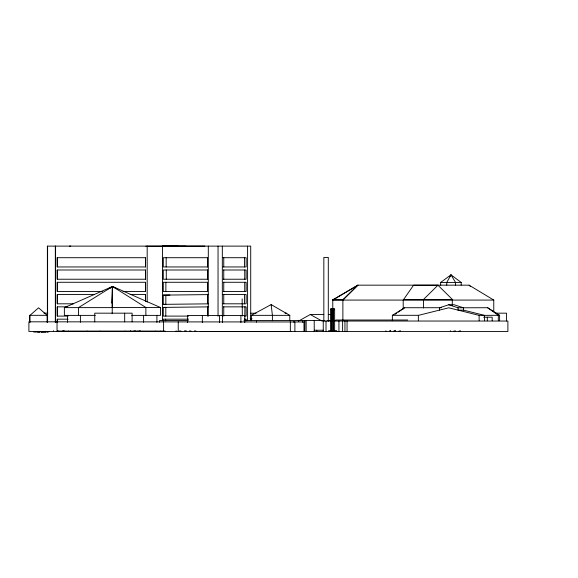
<?xml version="1.0" encoding="UTF-8"?>
<svg xmlns="http://www.w3.org/2000/svg" width="578" height="578" viewBox="0 0 578 578"><rect width="100%" height="100%" fill="white"/><g stroke="black" fill="none" stroke-linecap="round" stroke-linejoin="round"><path stroke-width="0.87" d="M112.378 286.457L112.074 303.168L112.378 286.457L108.563 288.776M131.69 315.386L160.467 315.386L160.467 307.51L112.566 286.457L112.183 307.619L64.375 307.619L64.375 315.386L95.341 315.386M112.183 313.659L112.566 286.457L64.375 307.619M332.863 309.606L332.523 309.815L332.343 309.049L332.357 309.765L332.935 309.822L332.863 309.049M461.179 285.106L461.179 282.425L451.006 274.846L446.772 282.425L446.772 285.106M450.067 276.363L451.006 274.846L455.522 282.425L455.522 285.106M342.884 320.617L342.884 300.076L357.898 285.164L469.076 285.164L493.771 300.076L493.771 311.687M423.147 299.83L437.958 285.207L452.769 299.83L403.379 299.83L413.573 285.207L437.958 285.207M334.25 299.216L332.769 299.83L357.898 285.164L342.848 299.83L332.769 299.83L332.805 321.505M30.013 322.502L30.013 315.328L38.56 307.821L47.114 315.328L47.114 322.502M440.674 285.106L440.674 282.425L451.006 274.846M395.121 314.295L396.58 313.283M398.047 312.272L404.636 307.72L441.621 307.72M343.744 299.216L342.884 300.076M116.351 288.798L112.566 286.457L78.492 307.619L78.492 315.386M392.361 320.689L392.361 315.306L404.636 307.72M109.545 288.299L112.566 286.457L145.873 307.51L145.873 315.386M108.563 288.769L112.566 286.457M357.898 285.164L332.805 300.076L403.206 300.076M298.291 321.216L310.299 314.511L323.817 314.511M251.257 320.725L251.257 315.35L271.147 304.592L289.773 315.35L289.773 320.725M178.19 246.206L162.447 246.206L185.841 246.206M484.537 320.739L484.537 315.378L463.469 310.119L463.469 307.799L454.149 304.765L448.752 304.765L439.432 307.799L439.432 310.119M166.478 295.069L169.954 295.026M163.285 295.112L165.843 295.112L165.843 304.353L163.285 304.353L163.285 295.112L208.225 294.599M163.285 304.353L208.225 303.84M188.529 316.094L163.285 316.094L163.285 307.402L208.181 306.882M147.484 331.461L160.402 331.461L160.402 331.071M145.786 246.206L204.887 246.12M57.251 257.709L145.548 257.709L145.548 266.949L57.251 266.949L57.251 257.709L57.287 266.949M207.654 257.709L163.285 257.709L163.285 266.949L207.654 266.949M223 257.709L246.156 257.709L246.156 266.949L223 266.949M57.251 269.998L145.555 269.998L145.555 279.232L57.251 279.232L57.251 269.998L57.294 279.232M207.755 269.998L163.285 269.998L163.285 279.232L207.755 279.232M223.238 269.998L246.156 269.998L246.156 279.232L223.238 279.232M102.335 291.522L57.251 291.522L57.251 282.281L145.562 282.281L145.562 291.522L122.998 291.522M223.224 282.281L246.156 282.281L246.156 291.522L223.224 291.522M440.674 282.425L461.179 282.425M73.514 303.804L57.251 303.804L57.251 294.57L94.178 294.57M130.202 294.57L145.562 294.57L145.562 301.283M223.021 294.57L246.156 294.57L246.156 303.804L223.021 303.804M242.153 298.877L242.334 315.993M452.61 300.076L493.771 300.076M67.164 306.853L57.251 306.853L57.251 316.094L68.11 316.094M223.375 306.853L246.156 306.853L246.156 316.094L244.364 316.094M163.285 307.402L165.799 307.402L165.799 316.094M112.183 307.51L160.467 307.51M448.752 304.765L458.065 307.799L487.63 307.72L499.609 315.306L499.609 320.689M463.469 310.119L458.065 310.119L458.065 307.799M43.979 313.146L47.822 313.146M250.52 313.233L256.09 313.233M284.99 313.233L286.796 313.233M495.78 313.175L506.516 313.175L506.516 321.014M328.326 314.511L332.834 314.511M30.013 315.328L47.129 315.328M251.257 315.35L289.773 315.35M392.361 315.306L418.4 315.306M418.364 320.739L418.364 315.378L448.752 307.799L479.133 315.378L499.609 315.306M244.769 315.436L187.626 315.436L187.626 322.56M483.656 317.192L492.174 317.192L492.174 320.761M250.173 318.832L252.066 318.832M68.11 319.179L57.251 319.179L57.251 322.538M188.529 319.179L163.285 319.179L163.285 320.855M244.364 319.179L246.156 319.179L246.156 320.855M335.746 320.01L407.743 320.01M188.284 320.508L159.557 320.508L159.557 322.192M243.945 320.508L324.359 320.566M327.654 320.566L335.717 320.566M294.888 331.461L294.888 321.96L28.9 321.816L28.9 331.461L507.889 331.461L507.889 321.036L323.261 321.036L323.261 331.461M293.414 321.96L304.852 321.96M314.244 330.24L323.456 330.24M59.014 331.071L165.091 331.071M33.719 331.909L48.812 331.909L48.733 331.461M69.497 246.091L70.754 246.098M310.299 314.511L322.307 321.216M487.63 307.72L498.315 315.306L498.315 320.689M469.076 285.164L470.297 286.406M271.147 304.592L272.404 315.35L272.404 320.725M487.319 317.192L487.319 320.761M479.133 315.378L479.133 320.739M460.37 330.71L460.37 331.461M459.235 330.71L459.235 331.461M455.247 330.71L455.247 331.461M454.113 330.71L454.113 331.461M452.285 305.321L452.285 299.931L403.206 299.931L403.206 309.006M450.392 330.71L450.392 331.461M423.472 299.931L423.472 308.016M400.388 330.71L400.388 331.461M399.246 330.71L399.246 331.461M395.489 330.746L395.489 331.461M395.258 330.71L395.258 331.461M394.398 330.746L394.398 331.461M394.124 330.71L394.124 331.461M390.576 330.746L390.576 331.461M390.403 330.71L390.403 331.461M389.493 330.746L389.493 331.461M385.931 330.746L385.931 331.461M347.06 321.036L347.06 331.461M344.943 321.036L344.943 331.461M342.61 321.036L342.61 331.461M338.939 321.036L338.939 331.461M336.757 331.461L336.757 330.681L328.607 330.681L328.607 331.461M334.633 330.681L334.633 308.789L333.528 308.789L333.528 330.681M333.195 330.681L333.195 308.768L332.097 308.768L332.097 330.681M331.685 330.681L331.685 308.775L330.587 308.775L330.587 330.681M328.297 321.245L328.297 257.42L323.839 257.42L323.839 321.245M326.021 321.036L326.021 331.461M316.715 330.24L316.715 331.461M314.222 320.566L314.244 331.461M306.167 320.508L306.167 331.461M304.924 320.508L304.852 331.461M303.985 321.96L303.985 331.461M302.626 320.508L302.626 322.192M291.384 331.461L200.212 331.461M290.358 321.816L290.358 331.461M256.516 320.508L256.516 322.192M250.715 320.682L250.715 246.12L47.382 246.12L47.382 316.195M247.586 246.12L247.586 320.682M244.884 306.853L244.769 322.56M244.74 269.998L244.74 279.232M244.725 282.281L244.725 291.522M244.711 319.179L244.711 320.855M244.501 257.709L244.501 266.949M244.523 294.57L244.523 303.804M240.896 315.436L240.896 322.56M223.758 257.709L223.758 266.949M223.758 269.998L223.758 279.232M223.758 282.281L223.758 291.522M223.758 294.57L223.758 303.804M223.758 306.853L223.758 316.094M222.508 315.436L222.508 322.56M222.328 246.12L222.328 316.195M219.438 315.436L219.438 322.56M218.043 246.12L218.043 316.195M208.304 246.12L208.304 316.195M207.473 257.709L207.473 266.949M207.473 269.998L207.473 279.232M207.473 294.578L207.473 303.818M207.473 306.86L207.473 316.094M202.358 315.436L202.358 322.56M195.776 330.732L195.776 331.461M194.663 330.732L194.663 331.461M190.791 330.732L190.791 331.461M189.692 330.732L189.692 331.461M186.073 330.732L186.073 331.461M185.683 330.746L185.683 331.461M184.592 330.746L184.592 331.461M180.777 330.746L180.777 331.461M179.686 330.746L179.686 331.461M178.241 321.816L178.241 331.461M176.124 330.746L176.124 331.461M166.276 269.998L166.276 279.232M166.168 257.709L166.168 266.949M165.879 282.281L165.879 291.522M165.662 319.179L165.662 320.855M163.588 321.816L163.588 331.461M162.447 246.12L162.447 320.855M156.905 315.378L156.905 322.314M155.215 331.071L155.215 331.461M147.18 246.12L147.18 302.128M145.512 257.709L145.512 266.949M145.512 269.998L145.512 279.232M145.512 282.281L145.512 291.522M145.512 294.57L145.512 301.283M143.597 315.364L143.597 322.3M140.208 330.732L140.208 331.461M139.103 330.732L139.103 331.461M137.275 331.071L137.275 331.461M135.223 330.732L135.223 331.461M134.125 330.732L134.125 331.461M132.116 321.888L132.116 313.175L94.749 313.175L94.749 321.888M130.512 330.732L130.512 331.461M125.101 331.071L125.101 331.461M124.675 313.175L124.675 321.888M99.943 331.071L99.943 331.461M87.162 331.071L87.162 331.461M80.407 315.364L80.407 322.3M68.572 331.071L68.572 331.461M67.453 315.364L67.453 322.3M64.086 330.667L64.086 331.461M63.696 331.071L63.696 331.461M62.886 330.667L62.886 331.461M58.667 330.667L58.667 331.461M57.475 330.667L57.475 331.461M57.301 282.281L57.301 291.522M57.301 294.57L57.301 303.804M57.309 306.853L57.309 316.094M57.301 319.179L57.301 322.538M57.041 321.816L57.041 331.461M55.582 246.12L55.582 322.481M55.329 246.12L55.329 322.481M53.544 330.667L53.544 331.461M47.598 246.12L47.598 322.481M47.403 331.461L47.403 331.909M47.28 331.461L47.28 331.909M45.814 331.461L45.814 331.909M45.626 331.461L45.626 331.909M45.438 331.461L45.387 331.909M44.513 331.461L44.513 331.909M44.239 331.461L44.231 331.909M44.087 331.461L44.123 331.909M43.812 331.461L43.812 331.909M43.271 331.461L43.271 331.909M42.989 331.461L42.989 331.909M42.729 331.461L42.815 331.909M42.404 331.461L42.404 331.909M42.129 331.461L42.129 331.909M41.638 331.461L41.688 331.909M41.399 331.461L41.399 331.909M41.276 331.461L41.276 331.909M39.42 331.461L39.42 331.909M39.044 331.461L39.044 331.909M38.755 331.461L38.755 331.909M38.206 331.461L38.206 331.909M37.975 331.461L37.975 331.909M37.57 331.461L37.577 331.909M37.043 331.461L37.043 331.909M35.634 331.461L35.634 331.909M34.095 331.461L34.095 331.909M29.514 315.321L29.514 322.495M331.483 309.324C330.688 310.841 330.695 308.298 331.483 309.324M334.373 309.331C333.571 310.848 333.585 308.305 334.373 309.331M331.346 309.331L330.984 309.541L331.346 309.331M334.229 309.331L333.867 309.548L334.229 309.331M207.473 282.281L163.285 282.281L163.285 291.522L207.473 291.522L207.473 282.281M39.225 331.909L39.225 331.461L39.188 331.909"/></g></svg>
